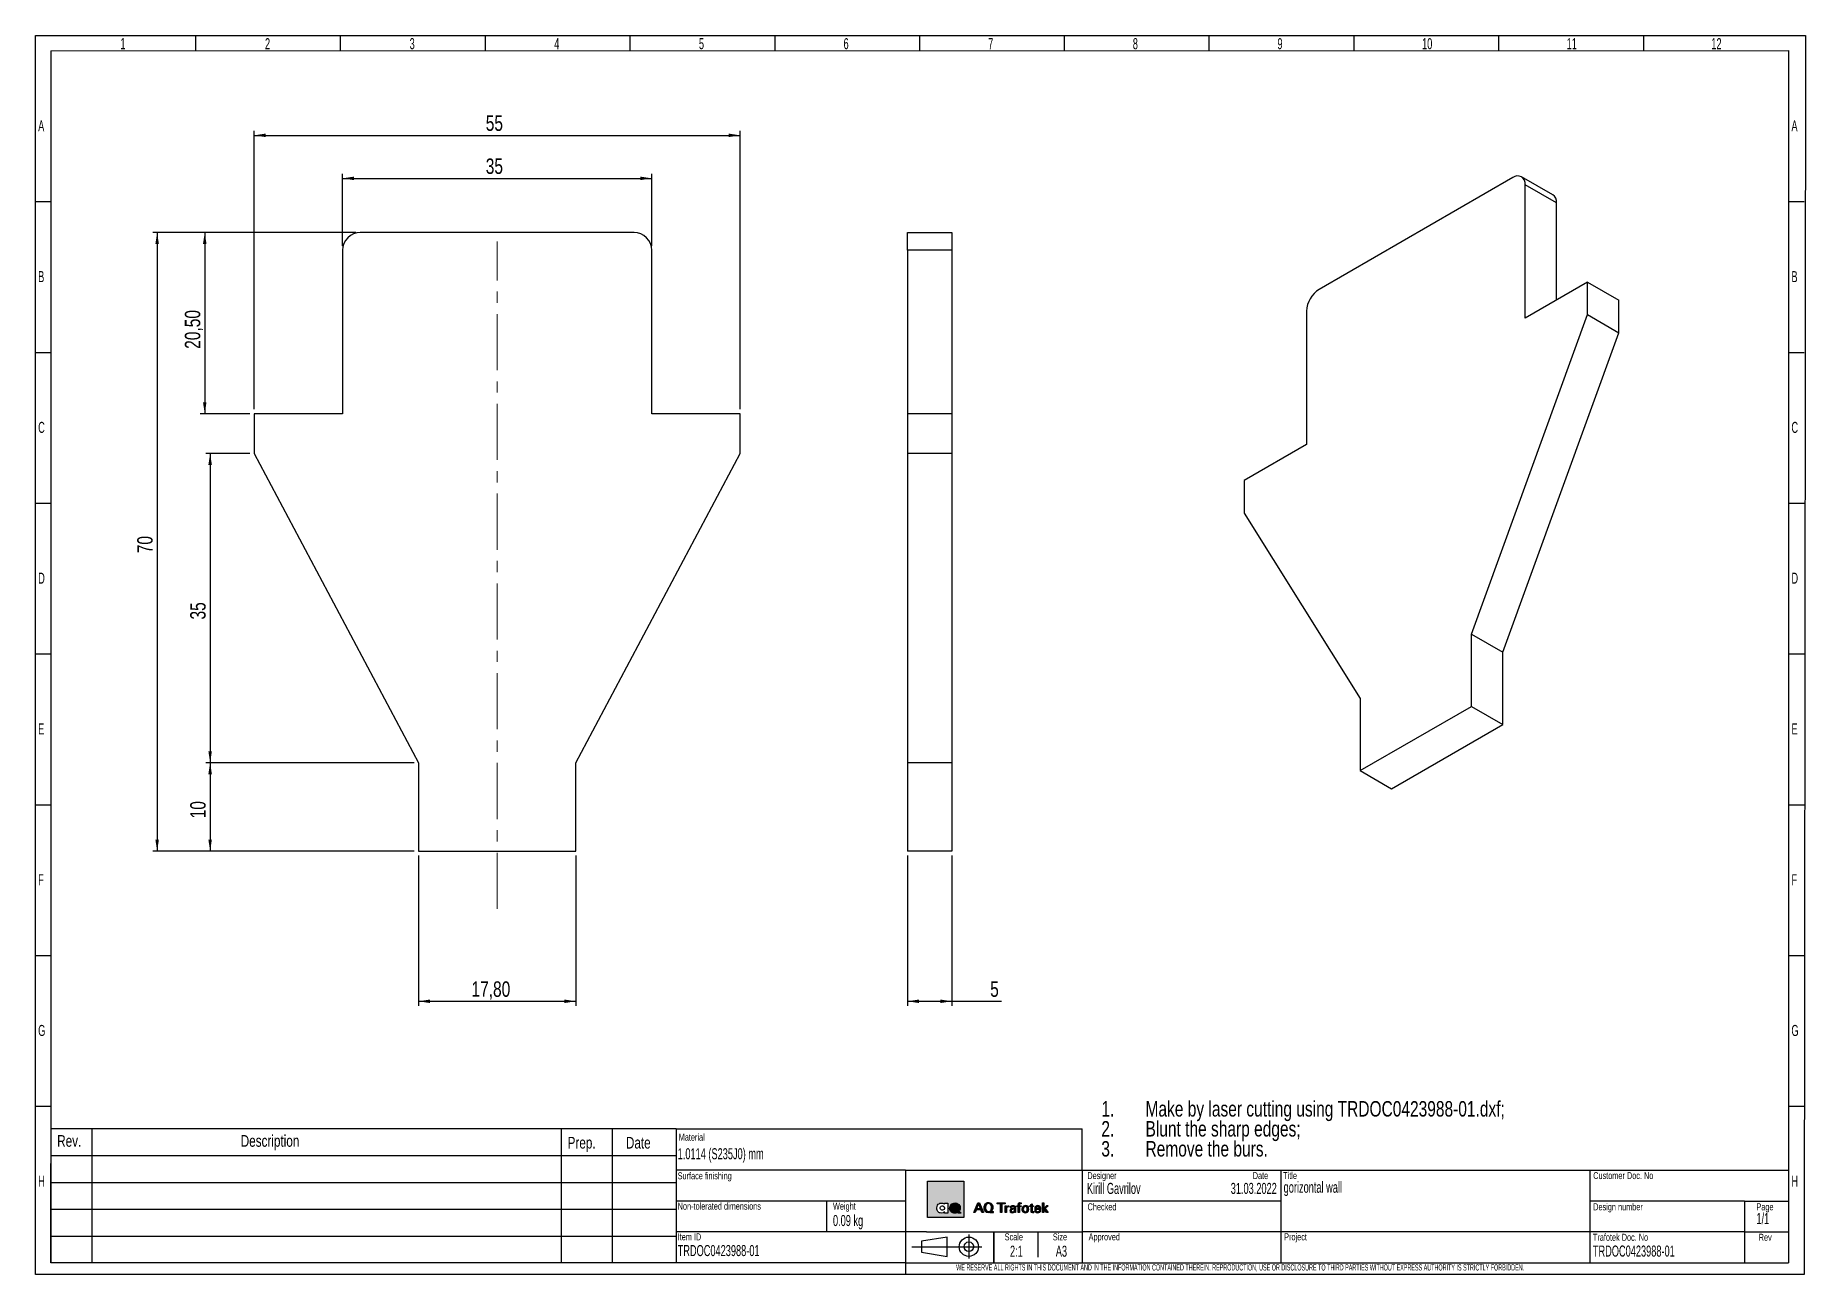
# Model space of a CAD drawing. Header units: millimetres. Extents: x 10 to 411, y 8 to 288.
import ezdxf

# ---------------------------------------------------------------- set-up
doc = ezdxf.new("R2010")
doc.units = ezdxf.units.MM
doc.linetypes.add('CENTERX2', pattern=[20.32, 12.7, -2.54, 2.54, -2.54])
for name, color, linetype in [('DIMENSIONS', 124, 'Continuous'), ('LOGOBLACK', 7, 'Continuous'), ('LOGORED', 242, 'Continuous'), ('LOGOWHITE', 7, 'Continuous'), ('SLD-0', 179, 'Continuous')]:
    doc.layers.add(name, color=color, linetype=linetype)
doc.styles.add('SLDTEXTSTYLE1', font='TXT', dxfattribs={"width": 0.75})
doc.styles.add('SLDTEXTSTYLE2', font='TXT', dxfattribs={"width": 0.623711})
doc.styles.add('SLDTEXTSTYLE3', font='TXT', dxfattribs={"width": 0.523918})
doc.dimstyles.new('SLDDIMSTYLE0', dxfattribs={"dimtxt": 3.5, "dimasz": 2.6, "dimexe": 0, "dimexo": 0.0625, "dimgap": 0.875, "dimtad": 1, "dimlfac": 0.5, "dimrnd": 1e-09, "dimzin": 12, "dimdsep": 46, "dimtxsty": 'SLDTEXTSTYLE1', "dimsah": 1, "dimcen": 0.09, "dimadec": 0, "dimazin": 3, "dimtfac": 1, "dimtofl": 0, "dimtmove": 0, "dimatfit": 3, "dimfxl": 1, "dimfrac": 2, "dimtolj": 1, "dimtzin": 12, "dimarcsym": 0})

# ---------------------------------------------------------------- blocks, each defined once
blk = doc.blocks.new('AQ_Trafotek_Block')
at = {"layer": 'LOGOBLACK'}
h = blk.add_hatch(color=256, dxfattribs=at)
h.paths.add_polyline_path([(735, -337), (684, -460), (702, -460), (716, -428), (772, -428), (785, -460), (805, -460), (754, -337)], flags=0)
h.paths.add_polyline_path([(767, -414), (721, -414), (744, -355)], flags=0)
h = blk.add_hatch(color=256, dxfattribs=at)
edge = h.paths.add_edge_path(flags=0)
edge.add_spline(control_points=[(902, -448), (925, -428), (924, -386), (913, -350), (885, -330), (843, -337), (824, -353), (811, -381), (811, -412), (819, -437), (836, -456), (859, -464), (875, -463), (886, -460)], knot_values=[0, 0, 0, 0, 0.162892, 0.228963, 0.366562, 0.432634, 0.478693, 0.554572, 0.661574, 0.700725, 0.750248, 0.805808, 1, 1, 1, 1], weights=[1, 1, 1, 1, 1, 1, 1, 1, 1, 1, 1, 1, 1, 1], degree=3, periodic=0)
edge.add_line((886, -460), (930, -460))
edge.add_line((930, -460), (930, -448))
edge.add_line((930, -448), (902, -448))
edge = h.paths.add_edge_path(flags=0)
edge.add_spline(control_points=[(830, -399), (831, -384), (835, -357), (875, -343), (903, -365), (907, -405), (896, -446), (857, -453), (833, -431), (830, -411), (830, -399)], knot_values=[0, 0, 0, 0, 0.157283, 0.255803, 0.385488, 0.51687, 0.669308, 0.768318, 0.880169, 1, 1, 1, 1], weights=[1, 1, 1, 1, 1, 1, 1, 1, 1, 1, 1], degree=3, periodic=0)
for points in [[(977, -337), (977, -352), (1019, -352), (1019, -460), (1035, -460), (1035, -352), (1077, -352), (1077, -337)], [(1617, -375), (1597, -375), (1565, -409), (1565, -336), (1549, -336), (1549, -460), (1565, -460), (1565, -414), (1599, -460), (1620, -460), (1582, -411)]]:
    blk.add_hatch(color=256, dxfattribs=at).paths.add_polyline_path(points, flags=0)
h = blk.add_hatch(color=256, dxfattribs=at)
edge = h.paths.add_edge_path(flags=0)
edge.add_spline(control_points=[(1093, -411), (1095, -398), (1104, -386), (1123, -390), (1124, -390)], knot_values=[0, 0, 0, 0, 0.813923, 1, 1, 1, 1], weights=[1, 1, 1, 1, 1], degree=3, periodic=0)
edge.add_line((1124, -390), (1124, -375))
edge.add_spline(control_points=[(1124, -375), (1122, -374), (1101, -372), (1094, -389), (1093, -389)], knot_values=[0, 0, 0, 0, 0.625611, 1, 1, 1, 1], weights=[1, 1, 1, 1, 1], degree=3, periodic=0)
edge.add_line((1093, -389), (1093, -375))
edge.add_line((1093, -375), (1077, -375))
edge.add_line((1077, -375), (1077, -460))
edge.add_line((1077, -460), (1093, -460))
edge.add_line((1093, -460), (1093, -411))
h = blk.add_hatch(color=256, dxfattribs=at)
edge = h.paths.add_edge_path(flags=0)
edge.add_spline(control_points=[(1158, -397), (1160, -392), (1160, -382), (1195, -384), (1194, -406), (1194, -407)], knot_values=[0, 0, 0, 0, 0.487725, 0.720185, 1, 1, 1, 1], weights=[1, 1, 1, 1, 1, 1], degree=3, periodic=0)
edge.add_spline(control_points=[(1194, -407), (1165, -407), (1137, -410), (1137, -456), (1168, -466), (1185, -460), (1194, -448)], knot_values=[0, 0, 0, 0, 0.449684, 0.619999, 0.797809, 1, 1, 1, 1], weights=[1, 1, 1, 1, 1, 1, 1], degree=3, periodic=0)
edge.add_line((1194, -448), (1194, -460))
edge.add_line((1194, -460), (1209, -460))
edge.add_line((1209, -460), (1209, -392))
edge.add_spline(control_points=[(1209, -392), (1207, -380), (1190, -372), (1161, -371), (1143, -383), (1142, -397)], knot_values=[0, 0, 0, 0, 0.347593, 0.579527, 1, 1, 1, 1], weights=[1, 1, 1, 1, 1, 1], degree=3, periodic=0)
edge.add_line((1142, -397), (1158, -397))
edge = h.paths.add_edge_path(flags=0)
edge.add_spline(control_points=[(1193, -429), (1193, -436), (1187, -447), (1175, -452), (1159, -450), (1152, -438), (1155, -425), (1169, -418), (1186, -418), (1193, -418)], knot_values=[0, 0, 0, 0, 0.162836, 0.30852, 0.429135, 0.541088, 0.645395, 0.79804, 1, 1, 1, 1], weights=[1, 1, 1, 1, 1, 1, 1, 1, 1, 1], degree=3, periodic=0)
edge.add_line((1193, -418), (1193, -429))
h = blk.add_hatch(color=256, dxfattribs=at)
edge = h.paths.add_edge_path(flags=0)
edge.add_line((1258, -375), (1258, -357))
edge.add_spline(control_points=[(1258, -357), (1258, -355), (1260, -351), (1264, -349), (1266, -349)], knot_values=[0, 0, 0, 0, 0.493872, 1, 1, 1, 1], weights=[1, 1, 1, 1, 1], degree=3, periodic=0)
edge.add_line((1266, -349), (1280, -349))
edge.add_line((1280, -349), (1280, -337))
edge.add_spline(control_points=[(1280, -337), (1271, -334), (1247, -334), (1243, -351), (1243, -357)], knot_values=[0, 0, 0, 0, 0.724944, 1, 1, 1, 1], weights=[1, 1, 1, 1, 1], degree=3, periodic=0)
edge.add_line((1243, -357), (1243, -375))
edge.add_line((1243, -375), (1225, -375))
edge.add_line((1225, -375), (1225, -386))
edge.add_line((1225, -386), (1243, -386))
edge.add_line((1243, -386), (1243, -460))
edge.add_line((1243, -460), (1258, -460))
edge.add_line((1258, -460), (1258, -386))
edge.add_line((1258, -386), (1278, -386))
edge.add_line((1278, -386), (1278, -375))
edge.add_line((1278, -375), (1258, -375))
h = blk.add_hatch(color=256, dxfattribs=at)
edge = h.paths.add_edge_path(flags=0)
edge.add_spline(control_points=[(1288, -418), (1288, -431), (1297, -456), (1329, -466), (1364, -456), (1378, -423), (1369, -382), (1336, -369), (1298, -378), (1288, -402), (1288, -418)], knot_values=[0, 0, 0, 0, 0.130361, 0.249388, 0.355922, 0.49512, 0.618471, 0.746102, 0.840269, 1, 1, 1, 1], weights=[1, 1, 1, 1, 1, 1, 1, 1, 1, 1, 1], degree=3, periodic=0)
edge = h.paths.add_edge_path(flags=0)
edge.add_spline(control_points=[(1305, -418), (1305, -408), (1308, -391), (1333, -381), (1356, -393), (1357, -419), (1353, -445), (1328, -455), (1308, -442), (1305, -426), (1305, -418)], knot_values=[0, 0, 0, 0, 0.147742, 0.256769, 0.373643, 0.506367, 0.655125, 0.753769, 0.87571, 1, 1, 1, 1], weights=[1, 1, 1, 1, 1, 1, 1, 1, 1, 1, 1], degree=3, periodic=0)
h = blk.add_hatch(color=256, dxfattribs=at)
edge = h.paths.add_edge_path(flags=0)
edge.add_line((1401, -386), (1401, -445))
edge.add_spline(control_points=[(1401, -445), (1401, -450), (1405, -464), (1427, -461), (1436, -460)], knot_values=[0, 0, 0, 0, 0.293253, 1, 1, 1, 1], weights=[1, 1, 1, 1, 1], degree=3, periodic=0)
edge.add_line((1436, -460), (1436, -448))
edge.add_spline(control_points=[(1436, -448), (1431, -449), (1420, -450), (1417, -443), (1417, -440)], knot_values=[0, 0, 0, 0, 0.687979, 1, 1, 1, 1], weights=[1, 1, 1, 1, 1], degree=3, periodic=0)
edge.add_line((1417, -440), (1417, -386))
edge.add_line((1417, -386), (1435, -386))
edge.add_line((1435, -386), (1435, -375))
edge.add_line((1435, -375), (1417, -375))
edge.add_line((1417, -375), (1417, -351))
edge.add_line((1417, -351), (1401, -357))
edge.add_line((1401, -357), (1401, -375))
edge.add_line((1401, -375), (1385, -375))
edge.add_line((1385, -375), (1385, -386))
edge.add_line((1385, -386), (1401, -386))
h = blk.add_hatch(color=256, dxfattribs=at)
edge = h.paths.add_edge_path(flags=0)
edge.add_line((1464, -420), (1527, -420))
edge.add_spline(control_points=[(1527, -420), (1527, -399), (1521, -379), (1488, -369), (1455, -380), (1447, -418), (1454, -455), (1496, -469), (1525, -454), (1526, -434)], knot_values=[0, 0, 0, 0, 0.169898, 0.269728, 0.391341, 0.544509, 0.675963, 0.800633, 1, 1, 1, 1], weights=[1, 1, 1, 1, 1, 1, 1, 1, 1, 1], degree=3, periodic=0)
edge.add_line((1526, -434), (1510, -434))
edge.add_spline(control_points=[(1510, -434), (1510, -447), (1478, -459), (1464, -438), (1464, -420)], knot_values=[0, 0, 0, 0, 0.399735, 1, 1, 1, 1], weights=[1, 1, 1, 1, 1], degree=3, periodic=0)
edge = h.paths.add_edge_path(flags=0)
edge.add_line((1510, -409), (1465, -409))
edge.add_spline(control_points=[(1465, -409), (1465, -390), (1496, -375), (1510, -394), (1510, -409)], knot_values=[0, 0, 0, 0, 0.515872, 1, 1, 1, 1], weights=[1, 1, 1, 1, 1], degree=3, periodic=0)
at = {"layer": 'LOGORED'}
h = blk.add_hatch(color=256, dxfattribs=at)
h.paths.add_polyline_path([(100, -66), (100, -522), (557, -522), (557, -66)], flags=0)
edge = h.paths.add_edge_path(flags=0)
edge.add_line((489, -467), (481, -460))
edge.add_spline(control_points=[(481, -460), (481, -460), (450, -477), (385, -452), (374, -401), (390, -360), (426, -336), (491, -342), (527, -410), (500, -442), (499, -443)], knot_values=[0, 0, 0, 0, 0.13222, 0.219258, 0.380346, 0.473973, 0.591834, 0.699915, 0.828497, 1, 1, 1, 1], weights=[1, 1, 1, 1, 1, 1, 1, 1, 1, 1, 1], degree=3, periodic=0)
edge.add_line((499, -443), (522, -467))
edge.add_line((522, -467), (489, -467))
edge = h.paths.add_edge_path(flags=0)
edge.add_line((313, -466), (313, -452))
edge.add_spline(control_points=[(313, -452), (312, -452), (300, -468), (254, -468), (221, -442), (210, -396), (238, -348), (288, -332), (312, -353), (313, -354)], knot_values=[0, 0, 0, 0, 0.09906, 0.195454, 0.327314, 0.552214, 0.641111, 0.793423, 1, 1, 1, 1], weights=[1, 1, 1, 1, 1, 1, 1, 1, 1, 1], degree=3, periodic=0)
edge.add_line((313, -354), (313, -344))
edge.add_line((313, -344), (356, -344))
edge.add_line((356, -344), (356, -466))
edge.add_line((356, -466), (313, -466))
h = blk.add_hatch(color=256, dxfattribs=at)
edge = h.paths.add_edge_path(flags=0)
edge.add_spline(control_points=[(475, -418), (475, -418), (483, -407), (474, -385), (462, -375), (445, -373), (432, -379), (422, -388), (418, -411), (437, -435), (456, -431), (457, -431)], knot_values=[0, 0, 0, 0, 0.117515, 0.198973, 0.296883, 0.449973, 0.507573, 0.571323, 0.70267, 0.849661, 1, 1, 1, 1], weights=[1, 1, 1, 1, 1, 1, 1, 1, 1, 1, 1, 1], degree=3, periodic=0)
edge.add_line((457, -431), (443, -415))
edge.add_line((443, -415), (466, -411))
edge.add_line((466, -411), (475, -418))
at = {"layer": 'LOGOWHITE'}
h = blk.add_hatch(color=256, dxfattribs=at)
edge = h.paths.add_edge_path(flags=0)
edge.add_spline(control_points=[(499, -443), (500, -442), (527, -410), (491, -342), (426, -336), (390, -360), (374, -401), (385, -452), (450, -477), (481, -460), (481, -460)], knot_values=[0, 0, 0, 0, 0.171503, 0.300085, 0.408166, 0.526027, 0.619654, 0.780742, 0.86778, 1, 1, 1, 1], weights=[1, 1, 1, 1, 1, 1, 1, 1, 1, 1, 1], degree=3, periodic=0)
edge.add_line((481, -460), (489, -467))
edge.add_line((489, -467), (522, -467))
edge.add_line((522, -467), (499, -443))
edge = h.paths.add_edge_path(flags=0)
edge.add_line((443, -415), (457, -431))
edge.add_spline(control_points=[(457, -431), (456, -431), (437, -435), (418, -411), (422, -388), (432, -379), (445, -373), (462, -375), (474, -385), (483, -407), (475, -418), (475, -418)], knot_values=[0, 0, 0, 0, 0.150339, 0.29733, 0.428677, 0.492427, 0.550027, 0.703117, 0.801027, 0.882485, 1, 1, 1, 1], weights=[1, 1, 1, 1, 1, 1, 1, 1, 1, 1, 1, 1], degree=3, periodic=0)
edge.add_line((475, -418), (466, -411))
edge.add_line((466, -411), (443, -415))
at = {"color": 7, "linetype": 'Continuous', "lineweight": 18}
for p, q in [((499, -443), (522, -467)), ((481, -460), (489, -467)), ((489, -467), (522, -467))]:
    blk.add_line(p, q, dxfattribs=at)
at = {"layer": 'LOGOBLACK'}
for p, q in [((684, -460), (735, -337)), ((716, -428), (702, -460)), ((772, -428), (716, -428)), ((721, -414), (744, -355)), ((767, -414), (721, -414)), ((735, -337), (754, -337)), ((744, -355), (767, -414)), ((754, -337), (805, -460)), ((785, -460), (772, -428)), ((977, -337), (1077, -337)), ((977, -352), (977, -337)), ((1019, -352), (977, -352)), ((1019, -460), (1019, -352)), ((1077, -352), (1035, -352)), ((1035, -352), (1035, -460)), ((1077, -337), (1077, -352)), ((1077, -460), (1077, -375)), ((1077, -375), (1093, -375)), ((1093, -375), (1093, -389)), ((1093, -411), (1093, -460)), ((1124, -375), (1124, -390)), ((1158, -397), (1142, -397)), ((1193, -418), (1193, -429)), ((1209, -392), (1209, -460)), ((1225, -386), (1225, -375)), ((1225, -375), (1243, -375)), ((1243, -386), (1225, -386)), ((1243, -375), (1243, -357)), ((1243, -460), (1243, -386)), ((1258, -375), (1258, -357)), ((1258, -375), (1278, -375)), ((1278, -386), (1258, -386)), ((1258, -386), (1258, -460)), ((1280, -349), (1266, -349)), ((1278, -375), (1278, -386)), ((1280, -337), (1280, -349)), ((1385, -386), (1385, -375)), ((1385, -375), (1401, -375)), ((1401, -386), (1385, -386)), ((1401, -357), (1417, -351)), ((1401, -375), (1401, -357)), ((1401, -386), (1401, -445)), ((1417, -351), (1417, -375)), ((1417, -375), (1435, -375)), ((1435, -386), (1417, -386)), ((1417, -386), (1417, -440)), ((1435, -375), (1435, -386)), ((1527, -420), (1464, -420)), ((1510, -409), (1465, -409)), ((1510, -434), (1526, -434)), ((1549, -336), (1565, -336)), ((1549, -460), (1549, -336)), ((1565, -336), (1565, -409)), ((1597, -375), (1565, -409)), ((1599, -460), (1565, -414)), ((1565, -414), (1565, -460)), ((1617, -375), (1582, -411)), ((1582, -411), (1620, -460)), ((1617, -375), (1597, -375)), ((702, -460), (684, -460)), ((805, -460), (785, -460)), ((886, -460), (930, -460)), ((902, -448), (930, -448)), ((930, -460), (930, -448)), ((1035, -460), (1019, -460)), ((1093, -460), (1077, -460)), ((1194, -460), (1194, -448)), ((1209, -460), (1194, -460)), ((1258, -460), (1243, -460)), ((1436, -448), (1436, -460)), ((1565, -460), (1549, -460)), ((1620, -460), (1599, -460))]:
    blk.add_line(p, q, dxfattribs=at)
for points, knots in [([(886, -460), (875, -463), (859, -464), (836, -456), (819, -437), (811, -412), (811, -381), (824, -353), (843, -337), (885, -330), (913, -350), (924, -386), (925, -428), (902, -448)], [0, 0, 0, 0, 0.194192, 0.249752, 0.299275, 0.338426, 0.445428, 0.521307, 0.567366, 0.633438, 0.771037, 0.837108, 1, 1, 1, 1]), ([(830, -399), (831, -384), (835, -357), (875, -343), (903, -365), (907, -405), (896, -446), (857, -453), (833, -431), (830, -411), (830, -399)], [0, 0, 0, 0, 0.157283, 0.255803, 0.385488, 0.51687, 0.669308, 0.768318, 0.880169, 1, 1, 1, 1]), ([(1093, -389), (1094, -389), (1101, -372), (1122, -374), (1124, -375)], [0, 0, 0, 0, 0.374389, 1, 1, 1, 1]), ([(1124, -390), (1123, -390), (1104, -386), (1095, -398), (1093, -411)], [0, 0, 0, 0, 0.186077, 1, 1, 1, 1]), ([(1194, -407), (1165, -407), (1137, -410), (1137, -456), (1168, -466), (1185, -460), (1194, -448)], [0, 0, 0, 0, 0.449684, 0.619999, 0.797809, 1, 1, 1, 1]), ([(1142, -397), (1143, -383), (1161, -371), (1190, -372), (1207, -380), (1209, -392)], [0, 0, 0, 0, 0.420473, 0.652407, 1, 1, 1, 1]), ([(1193, -418), (1186, -418), (1169, -418), (1155, -425), (1152, -438), (1159, -450), (1175, -452), (1187, -447), (1193, -436), (1193, -429)], [0, 0, 0, 0, 0.20196, 0.354605, 0.458912, 0.570865, 0.69148, 0.837164, 1, 1, 1, 1]), ([(1194, -407), (1194, -406), (1195, -384), (1160, -382), (1160, -392), (1158, -397)], [0, 0, 0, 0, 0.279815, 0.512275, 1, 1, 1, 1]), ([(1243, -357), (1243, -351), (1247, -334), (1271, -334), (1280, -337)], [0, 0, 0, 0, 0.275056, 1, 1, 1, 1]), ([(1258, -357), (1258, -355), (1260, -351), (1264, -349), (1266, -349)], [0, 0, 0, 0, 0.493872, 1, 1, 1, 1]), ([(1288, -418), (1288, -402), (1298, -378), (1336, -369), (1369, -382), (1378, -423), (1364, -456), (1329, -466), (1297, -456), (1288, -431), (1288, -418)], [0, 0, 0, 0, 0.159731, 0.253898, 0.381529, 0.50488, 0.644078, 0.750612, 0.869639, 1, 1, 1, 1]), ([(1305, -418), (1305, -408), (1308, -391), (1333, -381), (1356, -393), (1357, -419), (1353, -445), (1328, -455), (1308, -442), (1305, -426), (1305, -418)], [0, 0, 0, 0, 0.147742, 0.256769, 0.373643, 0.506367, 0.655125, 0.753769, 0.87571, 1, 1, 1, 1]), ([(1401, -445), (1401, -450), (1405, -464), (1427, -461), (1436, -460)], [0, 0, 0, 0, 0.293253, 1, 1, 1, 1]), ([(1417, -440), (1417, -443), (1420, -450), (1431, -449), (1436, -448)], [0, 0, 0, 0, 0.312021, 1, 1, 1, 1]), ([(1527, -420), (1527, -399), (1521, -379), (1488, -369), (1455, -380), (1447, -418), (1454, -455), (1496, -469), (1525, -454), (1526, -434)], [0, 0, 0, 0, 0.169898, 0.269728, 0.391341, 0.544509, 0.675963, 0.800633, 1, 1, 1, 1]), ([(1510, -434), (1510, -447), (1478, -459), (1464, -438), (1464, -420)], [0, 0, 0, 0, 0.399735, 1, 1, 1, 1]), ([(1465, -409), (1465, -390), (1496, -375), (1510, -394), (1510, -409)], [0, 0, 0, 0, 0.515872, 1, 1, 1, 1])]:
    blk.add_open_spline(points, degree=3, knots=knots, dxfattribs=at)
at = {"layer": 'LOGORED'}
for p, q in [((100, -66), (557, -66)), ((100, -522), (100, -66)), ((557, -66), (557, -522)), ((466, -411), (443, -415)), ((443, -415), (457, -431)), ((475, -418), (466, -411)), ((557, -522), (100, -522))]:
    blk.add_line(p, q, dxfattribs=at)
at = {"layer": 'LOGORED', "linetype": 'Continuous'}
blk.add_ellipse((287, -404), major_axis=(3.9, -27.3), ratio=0.991275, dxfattribs=at)
at = {"layer": 'LOGORED'}
blk.add_open_spline([(457, -431), (456, -431), (437, -435), (418, -411), (422, -388), (432, -379), (445, -373), (462, -375), (474, -385), (483, -407), (475, -418), (475, -418)], degree=3, knots=[0, 0, 0, 0, 0.150339, 0.29733, 0.428677, 0.492427, 0.550027, 0.703117, 0.801027, 0.882485, 1, 1, 1, 1], dxfattribs=at)
at = {"layer": 'LOGOWHITE'}
for p, q in [((313, -354), (313, -344)), ((313, -344), (356, -344)), ((356, -344), (356, -466)), ((313, -466), (313, -452)), ((356, -466), (313, -466))]:
    blk.add_line(p, q, dxfattribs=at)
for points, knots in [([(313, -452), (312, -452), (300, -468), (254, -468), (221, -442), (210, -396), (238, -348), (288, -332), (312, -353), (313, -354)], [0, 0, 0, 0, 0.09906, 0.195454, 0.327314, 0.552214, 0.641111, 0.793423, 1, 1, 1, 1]), ([(481, -460), (481, -460), (450, -477), (385, -452), (374, -401), (390, -360), (426, -336), (491, -342), (527, -410), (500, -442), (499, -443)], [0, 0, 0, 0, 0.13222, 0.219258, 0.380346, 0.473973, 0.591834, 0.699915, 0.828497, 1, 1, 1, 1])]:
    blk.add_open_spline(points, degree=3, knots=knots, dxfattribs=at)
blk = doc.blocks.new('Block1')
at = {"layer": 'SLD-0'}
for p, q in [((226.18, 17.65), (220.35, 16.72)), ((220.35, 16.72), (220.35, 14.22)), ((226.18, 13.29), (226.18, 17.65)), ((231.06, 18.21), (231.06, 12.79)), ((218.15, 15.47), (233.99, 15.47)), ((220.35, 14.22), (226.18, 13.29))]:
    blk.add_line(p, q, dxfattribs=at)
for radius in [2.18, 1.09]:
    blk.add_circle((231.06, 15.47), radius, dxfattribs=at)
blk = doc.blocks.new('SW_NOTE_0')
at = {"layer": 'DIMENSIONS', "color": 0, "char_height": 3.5, "attachment_point": 1, "style": 'SLDTEXTSTYLE1'}
for s, insert in [('1.', (-10, 4.51)), ('Make by laser cutting using TRDOC0423988-01.dxf;', (0, 4.51)), ('2.', (-10, -0.01)), ('Blunt the sharp edges;', (0, -0.01)), ('3.', (-10, -4.54)), ('Remove the burs.', (0, -4.54))]:
    blk.add_mtext(s, dxfattribs=dict(at, insert=insert))
blk = doc.blocks.new('_D')
at = {"layer": 'DIMENSIONS'}
for p, q in [((96.5, 102.88), (96.5, 68.88)), ((132.1, 102.88), (132.1, 68.88)), ((96.5, 69.88), (132.1, 69.88))]:
    blk.add_line(p, q, dxfattribs=at)
for points in [[(96.5, 69.88), (99.1, 69.48), (99.1, 70.28)], [(132.1, 69.88), (129.5, 70.28), (129.5, 69.48)]]:
    blk.add_solid(points, dxfattribs=at)
at = {"layer": 'DIMENSIONS', "insert": (108.48, 74.39), "char_height": 3.5, "attachment_point": 1, "style": 'SLDTEXTSTYLE1'}
blk.add_mtext('17,80', dxfattribs=at)
blk = doc.blocks.new('_D_1')
at = {"layer": 'DIMENSIONS'}
for p, q in [((82.3, 243.88), (36.3, 243.88)), ((37.3, 243.88), (37.3, 103.88)), ((95.5, 103.88), (36.3, 103.88))]:
    blk.add_line(p, q, dxfattribs=at)
for points in [[(37.3, 243.88), (36.9, 241.28), (37.7, 241.28)], [(37.3, 103.88), (37.7, 106.48), (36.9, 106.48)]]:
    blk.add_solid(points, dxfattribs=at)
at = {"layer": 'DIMENSIONS', "insert": (32.78, 171.29), "char_height": 3.5, "attachment_point": 1, "rotation": 90, "style": 'SLDTEXTSTYLE1'}
blk.add_mtext('70', dxfattribs=at)
blk = doc.blocks.new('_D_2')
at = {"layer": 'DIMENSIONS'}
for p, q in [((79.3, 240.88), (79.3, 257.14)), ((149.3, 240.88), (149.3, 257.14)), ((79.3, 256.14), (149.3, 256.14))]:
    blk.add_line(p, q, dxfattribs=at)
for points in [[(79.3, 256.14), (81.9, 255.74), (81.9, 256.54)], [(149.3, 256.14), (146.7, 256.54), (146.7, 255.74)]]:
    blk.add_solid(points, dxfattribs=at)
at = {"layer": 'DIMENSIONS', "insert": (111.71, 260.65), "char_height": 3.5, "attachment_point": 1, "style": 'SLDTEXTSTYLE1'}
blk.add_mtext('35', dxfattribs=at)
blk = doc.blocks.new('_D_3')
at = {"layer": 'DIMENSIONS'}
for p, q in [((59.3, 203.88), (59.3, 266.88)), ((59.3, 265.88), (169.3, 265.88)), ((169.3, 203.88), (169.3, 266.88))]:
    blk.add_line(p, q, dxfattribs=at)
for points in [[(59.3, 265.88), (61.9, 265.48), (61.9, 266.28)], [(169.3, 265.88), (166.7, 266.28), (166.7, 265.48)]]:
    blk.add_solid(points, dxfattribs=at)
at = {"layer": 'DIMENSIONS', "insert": (111.71, 270.39), "char_height": 3.5, "attachment_point": 1, "style": 'SLDTEXTSTYLE1'}
blk.add_mtext('55', dxfattribs=at)
blk = doc.blocks.new('_D_4')
at = {"layer": 'DIMENSIONS'}
for p, q in [((82.3, 243.88), (47.08, 243.88)), ((48.08, 243.88), (48.08, 202.88)), ((58.3, 202.88), (47.08, 202.88))]:
    blk.add_line(p, q, dxfattribs=at)
for points in [[(48.08, 243.88), (47.68, 241.28), (48.48, 241.28)], [(48.08, 202.88), (48.48, 205.48), (47.68, 205.48)]]:
    blk.add_solid(points, dxfattribs=at)
at = {"layer": 'DIMENSIONS', "insert": (43.57, 217.56), "char_height": 3.5, "attachment_point": 1, "rotation": 90, "style": 'SLDTEXTSTYLE1'}
blk.add_mtext('20,50', dxfattribs=at)
blk = doc.blocks.new('_D_5')
at = {"layer": 'DIMENSIONS'}
for p, q in [((95.5, 123.88), (48.3, 123.88)), ((49.3, 123.88), (49.3, 103.88)), ((95.5, 103.88), (48.3, 103.88))]:
    blk.add_line(p, q, dxfattribs=at)
for points in [[(49.3, 123.88), (48.9, 121.28), (49.7, 121.28)], [(49.3, 103.88), (49.7, 106.48), (48.9, 106.48)]]:
    blk.add_solid(points, dxfattribs=at)
at = {"layer": 'DIMENSIONS', "insert": (44.78, 111.29), "char_height": 3.5, "attachment_point": 1, "rotation": 90, "style": 'SLDTEXTSTYLE1'}
blk.add_mtext('10', dxfattribs=at)
blk = doc.blocks.new('_D_6')
at = {"layer": 'DIMENSIONS'}
for p, q in [((58.3, 193.88), (48.3, 193.88)), ((49.3, 193.88), (49.3, 123.88)), ((95.5, 123.88), (48.3, 123.88))]:
    blk.add_line(p, q, dxfattribs=at)
for points in [[(49.3, 193.88), (48.9, 191.28), (49.7, 191.28)], [(49.3, 123.88), (49.7, 126.48), (48.9, 126.48)]]:
    blk.add_solid(points, dxfattribs=at)
at = {"layer": 'DIMENSIONS', "insert": (44.78, 156.29), "char_height": 3.5, "attachment_point": 1, "rotation": 90, "style": 'SLDTEXTSTYLE1'}
blk.add_mtext('35', dxfattribs=at)
blk = doc.blocks.new('_D_7')
at = {"layer": 'DIMENSIONS'}
for p, q in [((207.22, 102.88), (207.22, 68.88)), ((217.22, 102.88), (217.22, 68.88)), ((207.22, 69.88), (217.22, 69.88)), ((217.22, 69.88), (228.52, 69.88))]:
    blk.add_line(p, q, dxfattribs=at)
for points in [[(207.22, 69.88), (209.82, 69.48), (209.82, 70.28)], [(217.22, 69.88), (214.62, 70.28), (214.62, 69.48)]]:
    blk.add_solid(points, dxfattribs=at)
at = {"layer": 'DIMENSIONS', "insert": (225.93, 74.39), "char_height": 3.5, "attachment_point": 1, "style": 'SLDTEXTSTYLE1'}
blk.add_mtext('5', dxfattribs=at)

msp = doc.modelspace()

# ---------------------------------------------------------------- linework, layer by layer
at = {"color": 7, "linetype": 'Continuous', "lineweight": 25}
for p, q in [((344.244, 256.323), (300.403, 231.015)), ((353.315, 252.439), (346.244, 256.521)), ((347.072, 224.478), (347.072, 254.69)), ((354.143, 250.608), (347.072, 254.69)), ((354.143, 228.56), (354.143, 250.608)), ((145.295, 243.876), (83.295, 243.876)), ((207.224, 243.876), (217.224, 243.876)), ((207.224, 239.876), (207.224, 243.876)), ((217.224, 243.876), (217.224, 239.876)), ((79.295, 239.876), (79.295, 202.876)), ((149.295, 202.876), (149.295, 239.876)), ((217.224, 239.876), (207.224, 239.876)), ((207.224, 239.876), (207.224, 202.876)), ((217.224, 239.876), (217.224, 202.876)), ((361.214, 232.642), (347.072, 224.478)), ((361.214, 225.293), (361.214, 232.642)), ((361.214, 232.642), (368.286, 228.56)), ((368.286, 221.211), (368.286, 228.56)), ((297.575, 226.116), (297.575, 195.904)), ((334.91, 152.95), (361.214, 225.293)), ((361.214, 225.293), (368.286, 221.211)), ((341.981, 148.868), (368.286, 221.211)), ((59.295, 202.876), (59.295, 193.876)), ((79.295, 202.876), (59.295, 202.876)), ((169.295, 202.876), (149.295, 202.876)), ((169.295, 193.876), (169.295, 202.876)), ((217.224, 202.876), (207.224, 202.876)), ((207.224, 202.876), (207.224, 193.876)), ((217.224, 202.876), (217.224, 193.876)), ((59.295, 193.876), (96.495, 123.876)), ((132.095, 123.876), (169.295, 193.876)), ((217.224, 193.876), (207.224, 193.876)), ((207.224, 193.876), (207.224, 123.876)), ((217.224, 193.876), (217.224, 123.876)), ((297.575, 195.904), (283.433, 187.739)), ((283.433, 187.739), (283.433, 180.391)), ((283.433, 180.391), (309.737, 138.418)), ((334.91, 136.619), (334.91, 152.95)), ((334.91, 152.95), (341.981, 148.868)), ((341.981, 132.537), (341.981, 148.868)), ((309.737, 138.418), (309.737, 122.087)), ((309.737, 122.087), (334.91, 136.619)), ((334.91, 136.619), (341.981, 132.537)), ((316.808, 118.005), (341.981, 132.537)), ((96.495, 123.876), (96.495, 103.876)), ((132.095, 103.876), (132.095, 123.876)), ((217.224, 123.876), (207.224, 123.876)), ((207.224, 123.876), (207.224, 103.876)), ((217.224, 123.876), (217.224, 103.876)), ((309.737, 122.087), (316.808, 118.005)), ((96.495, 103.876), (132.095, 103.876)), ((217.224, 103.876), (207.224, 103.876))]:
    msp.add_line(p, q, dxfattribs=at)
for centre, radius, start, end in [((345.348, 254.97), 1.747, 350.78596, 129.20329), ((352.183, 250.824), 1.972, 353.70115, 54.98667), ((83.295, 239.876), 4, 90, 180), ((145.295, 239.876), 4, 0, 90), ((303.716, 225.836), 6.147, 122.60548, 177.39452)]:
    msp.add_arc(centre, radius, start, end, dxfattribs=at)
at = {"layer": 'DIMENSIONS', "linetype": 'CENTERX2', "lineweight": 18}
msp.add_line((114.295, 90.808), (114.295, 241.876), dxfattribs=at)
at = {"layer": 'SLD-0'}
for p, q in [((9.736, 288.498), (410.57, 288.498)), ((9.736, 8.022), (9.736, 288.498)), ((13.211, 285.006), (406.736, 285.047)), ((13.211, 285.006), (13.237, 33.176)), ((46.036, 284.998), (46.036, 288.498)), ((78.836, 284.998), (78.836, 288.498)), ((111.636, 284.998), (111.636, 288.498)), ((144.436, 284.998), (144.436, 288.498)), ((177.236, 284.998), (177.236, 288.498)), ((209.986, 284.998), (209.986, 288.498)), ((242.736, 284.998), (242.736, 288.498)), ((275.536, 284.998), (275.536, 288.498)), ((308.336, 284.998), (308.336, 288.498)), ((341.136, 284.998), (341.136, 288.498)), ((373.936, 284.998), (373.936, 288.498)), ((406.736, 285.047), (406.736, 10.66)), ((410.57, 288.498), (410.236, 8.022)), ((9.736, 250.873), (13.236, 250.873)), ((406.736, 250.873), (410.236, 250.873)), ((9.736, 216.748), (13.236, 216.748)), ((406.736, 216.748), (410.236, 216.748)), ((9.736, 182.623), (13.236, 182.623)), ((406.736, 182.623), (410.236, 182.623)), ((9.736, 148.498), (13.236, 148.498)), ((406.736, 148.498), (410.236, 148.498)), ((9.736, 114.373), (13.236, 114.373)), ((406.736, 114.373), (410.236, 114.373)), ((9.736, 80.248), (13.236, 80.248)), ((406.736, 80.248), (410.236, 80.248)), ((9.736, 46.123), (13.236, 46.123)), ((406.736, 46.123), (410.236, 46.123)), ((154.859, 41.01), (13.236, 41.01)), ((22.478, 41.01), (22.478, 10.66)), ((128.767, 41.01), (128.767, 10.66)), ((140.332, 41.01), (140.332, 10.66)), ((154.859, 41.01), (154.859, 10.66)), ((154.859, 41.01), (246.736, 41.01)), ((246.736, 31.664), (246.736, 41.01)), ((13.237, 33.176), (13.236, 10.66)), ((13.237, 34.94), (154.859, 34.94)), ((13.237, 28.162), (13.237, 33.176)), ((13.236, 24.662), (13.237, 28.162)), ((13.237, 28.87), (154.859, 28.87)), ((206.736, 31.664), (154.859, 31.664)), ((206.736, 31.664), (206.736, 10.66)), ((206.736, 31.664), (406.736, 31.664)), ((246.736, 31.664), (246.736, 10.66)), ((291.736, 31.664), (291.736, 10.66)), ((361.736, 31.664), (361.736, 10.66)), ((13.236, 21.162), (13.236, 24.662)), ((206.736, 24.664), (154.859, 24.664)), ((188.958, 17.664), (188.958, 24.664)), ((291.736, 24.664), (246.736, 24.664)), ((396.736, 24.664), (361.736, 24.664)), ((396.736, 24.664), (396.735, 24.664)), ((396.736, 24.664), (406.736, 24.664)), ((396.736, 24.664), (396.736, 10.66)), ((13.236, 17.662), (13.236, 21.162)), ((13.237, 22.8), (154.859, 22.8)), ((13.236, 14.162), (13.236, 17.662)), ((13.236, 16.73), (154.859, 16.73)), ((211.538, 17.664), (154.859, 17.664)), ((211.538, 17.664), (236.736, 17.664)), ((226.736, 17.664), (226.736, 10.66)), ((226.736, 10.66), (226.736, 17.664)), ((236.736, 17.664), (236.736, 11.998)), ((236.736, 17.664), (246.736, 17.664)), ((291.736, 17.664), (246.736, 17.664)), ((361.736, 17.664), (291.736, 17.664)), ((396.736, 17.664), (361.736, 17.664)), ((396.736, 17.664), (406.736, 17.664)), ((396.736, 17.664), (396.736, 17.664)), ((13.236, 10.66), (13.236, 14.162)), ((410.236, 8.022), (9.736, 8.022)), ((206.736, 10.66), (13.236, 10.66)), ((206.736, 10.66), (206.736, 8.022)), ((206.736, 10.66), (406.736, 10.66))]:
    msp.add_line(p, q, dxfattribs=at)

# ---------------------------------------------------------------- block references
at = {"color": 7, "linetype": 'Continuous', "xscale": 0.018, "yscale": 0.018, "zscale": 0.018}
msp.add_blockref('AQ_Trafotek_Block', (209.931, 30.344), dxfattribs=at)
at = {"color": 7, "linetype": 'Continuous'}
msp.add_blockref('Block1', (-9.957, -1.151), dxfattribs=at)
at = {"layer": 'DIMENSIONS'}
msp.add_blockref('SW_NOTE_0', (261.103, 42.783), dxfattribs=at)

# ---------------------------------------------------------------- texts
at = {"layer": 'SLD-0'}
for s, insert, char_height, attachment_point, style in [('1', (28.976, 287.877), 2.5, 1, 'SLDTEXTSTYLE2'), ('2', (61.726, 287.877), 2.5, 1, 'SLDTEXTSTYLE2'), ('3', (94.476, 287.877), 2.5, 1, 'SLDTEXTSTYLE2'), ('4', (127.226, 287.877), 2.5, 1, 'SLDTEXTSTYLE2'), ('5', (159.976, 287.877), 2.5, 1, 'SLDTEXTSTYLE2'), ('6', (192.726, 287.877), 2.5, 1, 'SLDTEXTSTYLE2'), ('7', (225.476, 287.877), 2.5, 1, 'SLDTEXTSTYLE2'), ('8', (258.226, 287.877), 2.5, 1, 'SLDTEXTSTYLE2'), ('9', (290.976, 287.877), 2.5, 1, 'SLDTEXTSTYLE2'), ('10', (323.726, 287.877), 2.5, 1, 'SLDTEXTSTYLE2'), ('11', (356.476, 287.877), 2.5, 1, 'SLDTEXTSTYLE2'), ('12', (389.226, 287.877), 2.5, 1, 'SLDTEXTSTYLE2'), ('A', (10.362, 269.276), 2.5, 1, 'SLDTEXTSTYLE2'), ('A', (407.362, 269.276), 2.5, 1, 'SLDTEXTSTYLE2'), ('B', (10.362, 235.151), 2.5, 1, 'SLDTEXTSTYLE2'), ('B', (407.362, 235.151), 2.5, 1, 'SLDTEXTSTYLE2'), ('C', (10.362, 201.026), 2.5, 1, 'SLDTEXTSTYLE2'), ('C', (407.362, 201.026), 2.5, 1, 'SLDTEXTSTYLE2'), ('D', (10.362, 166.901), 2.5, 1, 'SLDTEXTSTYLE2'), ('D', (407.362, 166.901), 2.5, 1, 'SLDTEXTSTYLE2'), ('E', (10.362, 132.776), 2.5, 1, 'SLDTEXTSTYLE2'), ('E', (407.362, 132.776), 2.5, 1, 'SLDTEXTSTYLE2'), ('F', (10.362, 98.651), 2.5, 1, 'SLDTEXTSTYLE2'), ('F', (407.362, 98.651), 2.5, 1, 'SLDTEXTSTYLE2'), ('G', (10.362, 64.526), 2.5, 1, 'SLDTEXTSTYLE2'), ('G', (407.362, 64.526), 2.5, 1, 'SLDTEXTSTYLE2'), ('Rev.', (14.671, 39.599), 2.6458, 1, 'SLDTEXTSTYLE1'), ('Description', (56.227, 39.599), 2.64583, 1, 'SLDTEXTSTYLE1'), ('Prep.', (130.247, 39.194), 2.6458, 1, 'SLDTEXTSTYLE1'), ('Date', (143.451, 39.194), 2.6458, 1, 'SLDTEXTSTYLE1'), ('1.0114 (S235J0) mm', (155.168, 36.623), 2.5, 1, 'SLDTEXTSTYLE2'), ('Material', (155.402, 39.912), 1.5875, 1, 'SLDTEXTSTYLE2'), ('H', (10.362, 30.401), 2.5, 1, 'SLDTEXTSTYLE2'), ('Surface finishing', (155.168, 31.184), 1.5875, 1, 'SLDTEXTSTYLE2'), ('Kirill Gavrilov', (247.832, 28.781), 2.5, 1, 'SLDTEXTSTYLE2'), ('Designer', (247.931, 31.225), 1.5875, 1, 'SLDTEXTSTYLE2'), ('31.03.2022', (290.834, 28.781), 2.5, 3, 'SLDTEXTSTYLE2'), ('Date', (285.384, 31.225), 1.5875, 1, 'SLDTEXTSTYLE2'), ('Title', (292.281, 31.225), 1.5875, 1, 'SLDTEXTSTYLE2'), ('gorizontal wall', (292.38, 29.048), 2.5, 1, 'SLDTEXTSTYLE2'), ('Customer Doc. No', (362.479, 31.225), 1.5875, 1, 'SLDTEXTSTYLE2'), ('H', (407.362, 30.401), 2.5, 1, 'SLDTEXTSTYLE2'), ('Non-tolerated dimensions', (155.168, 24.298), 1.5875, 1, 'SLDTEXTSTYLE2'), ('Weight', (190.336, 24.298), 1.5875, 1, 'SLDTEXTSTYLE2'), ('Checked', (247.993, 24.152), 1.5875, 1, 'SLDTEXTSTYLE2'), ('Design number', (362.479, 24.155), 1.5875, 1, 'SLDTEXTSTYLE2'), ('Page', (399.439, 24.155), 1.5875, 1, 'SLDTEXTSTYLE2'), ('0.09 kg', (190.336, 21.511), 2.5, 1, 'SLDTEXTSTYLE2'), ('1/1', (399.439, 21.96), 2.5, 1, 'SLDTEXTSTYLE2'), ('Item ID', (155.168, 17.359), 1.5875, 1, 'SLDTEXTSTYLE2'), ('Scale', (231.277, 17.354), 1.5875, 2, 'SLDTEXTSTYLE2'), ('Size', (241.731, 17.354), 1.5875, 2, 'SLDTEXTSTYLE2'), ('Approved', (248.226, 17.354), 1.5875, 1, 'SLDTEXTSTYLE2'), ('Project', (292.497, 17.354), 1.5875, 1, 'SLDTEXTSTYLE2'), ('Trafotek Doc. No', (362.407, 17.258), 1.5875, 1, 'SLDTEXTSTYLE2'), ('Rev', (399.963, 17.258), 1.5875, 1, 'SLDTEXTSTYLE2'), ('TRDOC0423988-01', (155.168, 14.705), 2.5, 1, 'SLDTEXTSTYLE2'), ('2:1', (231.863, 14.569), 2.5, 2, 'SLDTEXTSTYLE2'), ('A3', (242.062, 14.569), 2.5, 2, 'SLDTEXTSTYLE2'), ('TRDOC0423988-01', (362.407, 14.593), 2.5, 1, 'SLDTEXTSTYLE2'), ('WE RESERVE ALL RIGHTS IN THIS DOCUMENT AND IN THE INFORMATION CONTAINED THEREIN. REPRODUCTION, USE OR DISCLOSURE TO THIRD PARTIES WITHOUT EXPRESS AUTHORITY IS STRICTLY FORBIDDEN.', (218.23, 10.349), 1.4, 1, 'SLDTEXTSTYLE3')]:
    msp.add_mtext(s, dxfattribs=dict(at, insert=insert, char_height=char_height, attachment_point=attachment_point, style=style))

# ---------------------------------------------------------------- dimensions: what is measured, and where the dimension line sits
at = {"layer": 'DIMENSIONS'}
for base, p1, p2, picture, middle in [((169.295, 265.876), (59.295, 202.876), (169.295, 202.876), '_D_3', (114.295, 265.876)), ((149.295, 256.14), (79.295, 239.876), (149.295, 239.876), '_D_2', (114.295, 256.14)), ((132.095, 69.876), (96.495, 103.876), (132.095, 103.876), '_D', (114.295, 69.876)), ((217.224, 69.876), (207.224, 103.876), (217.224, 103.876), '_D_7', (227.224, 69.876))]:
    dim = msp.add_linear_dim(base=base, p1=p1, p2=p2, dimstyle='SLDDIMSTYLE0', dxfattribs=at)
    dim.commit()
    dim.dimension.update_dxf_attribs({"geometry": picture, "text_midpoint": middle, "dimtype": 160})
for base, p1, p2, picture, middle in [((37.295, 103.876), (83.295, 243.876), (96.495, 103.876), '_D_1', (37.295, 173.876)), ((48.078, 202.876), (83.295, 243.876), (59.295, 202.876), '_D_4', (48.078, 223.376)), ((49.295, 123.876), (59.295, 193.876), (96.495, 123.876), '_D_6', (49.295, 158.876)), ((49.295, 103.876), (96.495, 123.876), (96.495, 103.876), '_D_5', (49.295, 113.876))]:
    dim = msp.add_linear_dim(base=base, p1=p1, p2=p2, angle=90, dimstyle='SLDDIMSTYLE0', dxfattribs=at)
    dim.commit()
    dim.dimension.update_dxf_attribs({"geometry": picture, "text_midpoint": middle, "dimtype": 160})

doc.saveas('drawing.dxf')
